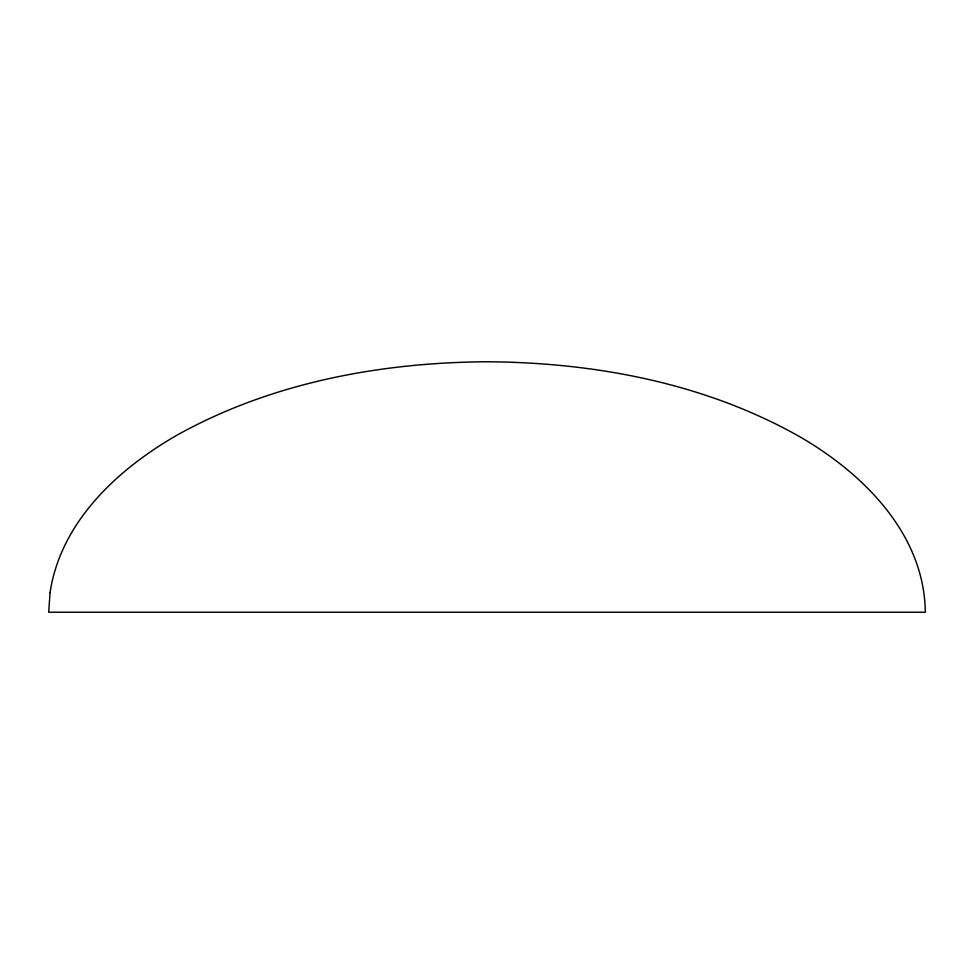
<?xml version="1.0" encoding="UTF-8"?>
<svg xmlns="http://www.w3.org/2000/svg" width="974" height="974" viewBox="0 0 974 974"><rect width="100%" height="100%" fill="white"/><g stroke="black" fill="none" stroke-linecap="round" stroke-linejoin="round"><path stroke-width="1.46" d="M50.051 592.582L48.7 612.232L925.3 612.232C924.472 533.095 861.588 471.672 796.927 435.135C702.838 382.697 593.848 362.45 487 361.768C380.152 362.45 271.162 382.697 177.073 435.135C117.757 469.115 60.729 521.808 50.051 592.582"/></g></svg>
